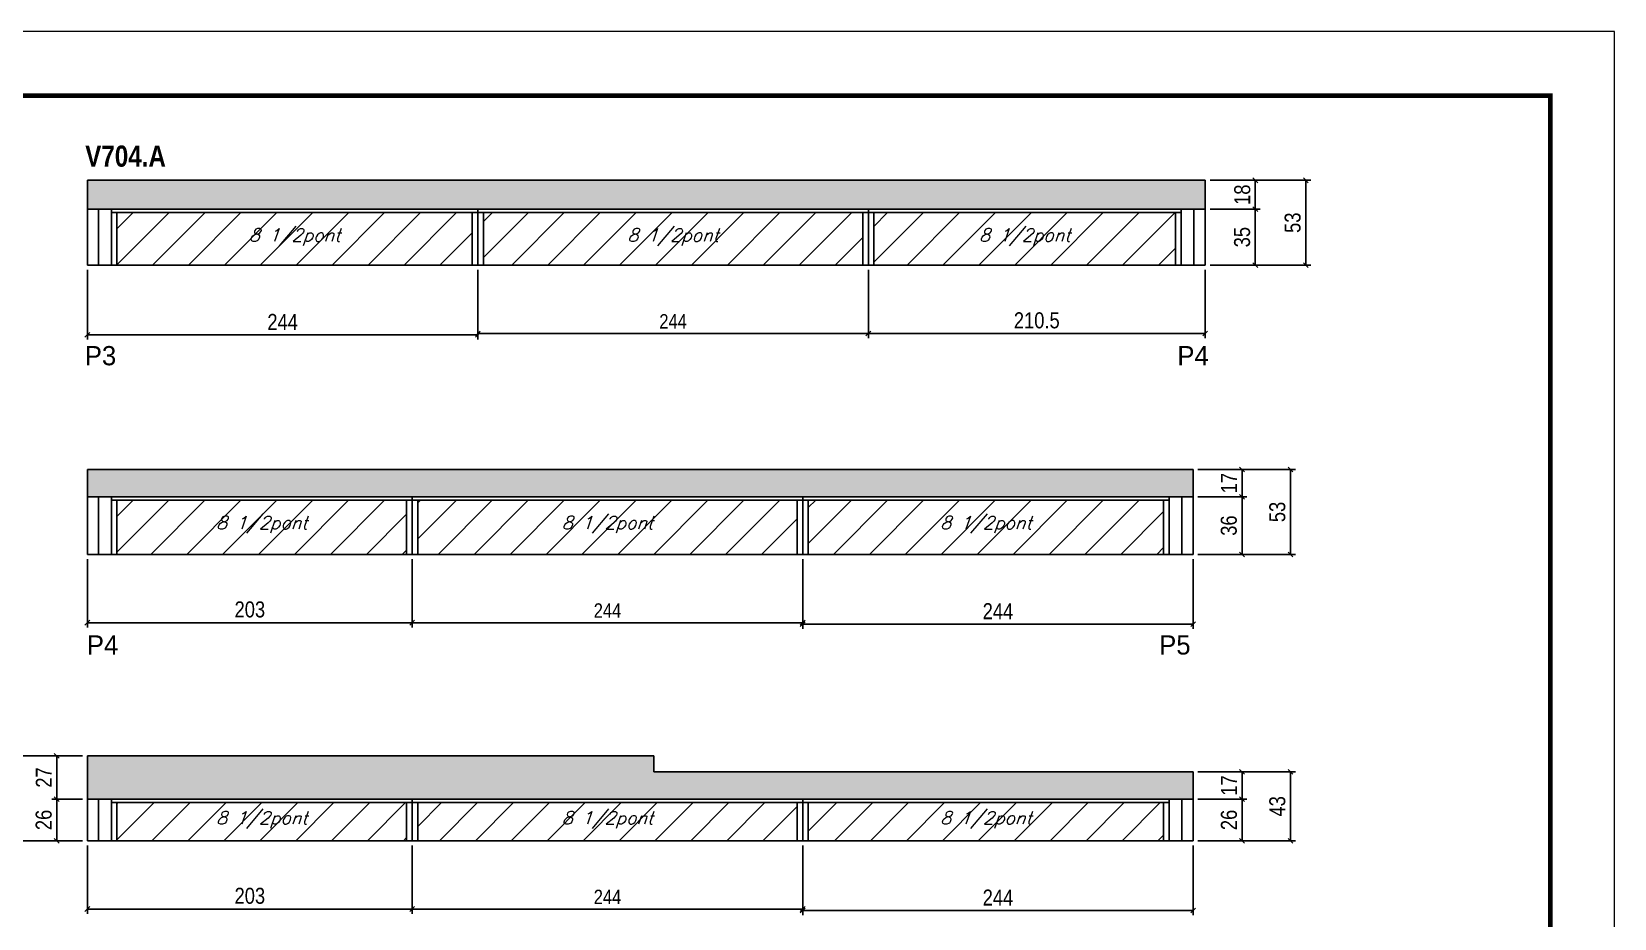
# Model space of a CAD drawing. Extents: x 13154 to 22413, y 1253 to 30260.
# Drawn here: x 18419 to 19408, y 28167 to 28721 of the extents above; entities that cross this region are included whole.
import ezdxf

# ---------------------------------------------------------------- set-up
doc = ezdxf.new("R2010")
doc.units = 0
doc.linetypes.add('DASHED', pattern=[0.75, 0.5, -0.25])
for name, color, linetype in [('5', 5, 'Continuous'), ('COTA', 241, 'Continuous'), ('NOMENCLATURA', 7, 'Continuous'), ('Painéis', 200, 'Continuous'), ('SARR_2.2x7', 40, 'Continuous'), ('SARR_3.5x7', 81, 'Continuous'), ('texto', 7, 'Continuous')]:
    doc.layers.add(name, color=color, linetype=linetype)
for name, color, linetype, lineweight in [('Folhas', 255, 'Continuous', 9), ('Hachura', 251, 'Continuous', 9), ('SARRAFO DE PRESSAO', 251, 'DASHED', 9)]:
    doc.layers.add(name, color=color, linetype=linetype, lineweight=lineweight)
doc.styles.add('COTA TECNICA', font='techl___.ttf', dxfattribs={"height": 10})
doc.styles.add('COTA TECNICA-50', font='techl___.ttf', dxfattribs={"height": 9})
doc.styles.add('Romans', font='romans.shx')
doc.styles.add('ROMAS860', font='ROMAS860.SHX')
doc.styles.add('TECNICA', font='techb___.ttf', dxfattribs={"height": 10})
doc.dimstyles.new('COTA PAINEL-50', dxfattribs={"dimtxt": 9, "dimasz": 3, "dimexe": 3, "dimexo": 3, "dimgap": 3, "dimtad": 1, "dimdec": 1, "dimzin": 12, "dimdsep": 46, "dimtxsty": 'COTA TECNICA-50', "dimblk1": 'OBLIQUE', "dimblk2": 'OBLIQUE', "dimsah": 1, "dimcen": 0.9, "dimclrd": 4, "dimclre": 4, "dimclrt": 240, "dimadec": 1, "dimazin": 3, "dimtfac": 1, "dimtdec": 1, "dimtmove": 0, "dimatfit": 3, "dimfxl": 1, "dimtolj": 1, "dimtzin": 12, "dimarcsym": 0})
doc.dimstyles.new('PAINEL', dxfattribs={"dimtxt": 10, "dimasz": 3, "dimexe": 3, "dimexo": 3, "dimgap": 3, "dimtad": 1, "dimdec": 1, "dimzin": 12, "dimdsep": 46, "dimtxsty": 'COTA TECNICA', "dimblk1": 'OBLIQUE', "dimblk2": 'OBLIQUE', "dimsah": 1, "dimcen": 0.9, "dimclrd": 4, "dimclre": 4, "dimclrt": 240, "dimadec": 1, "dimazin": 3, "dimtfac": 1, "dimtdec": 1, "dimtmove": 0, "dimatfit": 3, "dimfxl": 1, "dimtolj": 1, "dimtzin": 12, "dimarcsym": 0})

# ---------------------------------------------------------------- blocks, each defined once
blk = doc.blocks.new('9999999999')
at = {"layer": 'Folhas'}
blk.add_lwpolyline([(98138.98, 34190.21), (99623.98, 34190.21), (99623.98, 35240.21), (98138.98, 35240.21)], close=True, dxfattribs=at)
at = {"layer": 'Folhas', "color": 30, "const_width": 3}
blk.add_lwpolyline([(98213.98, 34230.21), (99583.98, 34230.21), (99583.98, 35200.21), (98213.98, 35200.21)], close=True, dxfattribs=at)
blk = doc.blocks.new('_Oblique')
at = {"color": 0, "linetype": 'ByBlock', "lineweight": -2}
blk.add_line((-0.5, -0.5), (0.5, 0.5), dxfattribs=at)
blk = doc.blocks.new('*D75')
at = {"layer": 'COTA', "color": 4, "linetype": 'ByBlock', "lineweight": -2, "transparency": 16777216}
for p, q in [((18697.71, 28571.75), (18697.71, 28529.11)), ((18941.71, 28571.75), (18941.71, 28529.11)), ((18697.71, 28532.11), (18941.71, 28532.11))]:
    blk.add_line(p, q, dxfattribs=at)
at = {"layer": 'Defpoints', "color": 0, "linetype": 'ByBlock', "transparency": 16777216}
for p in [(18697.71, 28574.75), (18941.71, 28574.75), (18941.71, 28532.11)]:
    blk.add_point(p, dxfattribs=at)
at = {"layer": 'COTA', "color": 4, "linetype": 'ByBlock', "lineweight": -2, "transparency": 16777216, "xscale": 3, "yscale": 3, "zscale": 3, "rotation": 180}
blk.add_blockref('_Oblique', (18697.71, 28532.11), dxfattribs=at)
at = {"layer": 'COTA', "color": 4, "linetype": 'ByBlock', "lineweight": -2, "transparency": 16777216, "xscale": 3, "yscale": 3, "zscale": 3}
blk.add_blockref('_Oblique', (18941.71, 28532.11), dxfattribs=at)
at = {"layer": 'COTA', "color": 240, "linetype": 'ByBlock', "transparency": 16777216, "insert": (18819.71, 28539.67), "char_height": 9, "attachment_point": 5, "style": 'COTA TECNICA-50'}
blk.add_mtext('\\A1;244', dxfattribs=at)
blk = doc.blocks.new('*D83')
at = {"layer": 'COTA', "color": 4, "linetype": 'ByBlock', "lineweight": -2, "transparency": 16777216}
for p, q in [((18453.71, 28571.75), (18453.71, 28528.21)), ((18697.71, 28571.75), (18697.71, 28528.21)), ((18697.71, 28531.21), (18453.71, 28531.21))]:
    blk.add_line(p, q, dxfattribs=at)
at = {"layer": 'Defpoints', "color": 0, "linetype": 'ByBlock', "transparency": 16777216}
for p in [(18453.71, 28574.75), (18697.71, 28574.75), (18453.71, 28531.21)]:
    blk.add_point(p, dxfattribs=at)
at = {"layer": 'COTA', "color": 4, "linetype": 'ByBlock', "lineweight": -2, "transparency": 16777216, "xscale": 3, "yscale": 3, "zscale": 3, "rotation": 180}
blk.add_blockref('_Oblique', (18453.71, 28531.21), dxfattribs=at)
at = {"layer": 'COTA', "color": 4, "linetype": 'ByBlock', "lineweight": -2, "transparency": 16777216, "xscale": 3, "yscale": 3, "zscale": 3}
blk.add_blockref('_Oblique', (18697.71, 28531.21), dxfattribs=at)
at = {"layer": 'COTA', "color": 240, "linetype": 'ByBlock', "transparency": 16777216, "insert": (18575.71, 28539.28), "char_height": 10, "attachment_point": 5, "style": 'COTA TECNICA'}
blk.add_mtext('\\A1;244', dxfattribs=at)
blk = doc.blocks.new('*D84')
at = {"layer": 'COTA', "color": 4, "linetype": 'ByBlock', "lineweight": -2, "transparency": 16777216}
for p, q in [((18941.71, 28571.75), (18941.71, 28529.11)), ((19152.21, 28571.75), (19152.21, 28529.11)), ((18941.71, 28532.11), (19152.21, 28532.11))]:
    blk.add_line(p, q, dxfattribs=at)
at = {"layer": 'Defpoints', "color": 0, "linetype": 'ByBlock', "transparency": 16777216}
for p in [(18941.71, 28574.75), (19152.21, 28574.75), (19152.21, 28532.11)]:
    blk.add_point(p, dxfattribs=at)
at = {"layer": 'COTA', "color": 4, "linetype": 'ByBlock', "lineweight": -2, "transparency": 16777216, "xscale": 3, "yscale": 3, "zscale": 3, "rotation": 180}
blk.add_blockref('_Oblique', (18941.71, 28532.11), dxfattribs=at)
at = {"layer": 'COTA', "color": 4, "linetype": 'ByBlock', "lineweight": -2, "transparency": 16777216, "xscale": 3, "yscale": 3, "zscale": 3}
blk.add_blockref('_Oblique', (19152.21, 28532.11), dxfattribs=at)
at = {"layer": 'COTA', "color": 240, "linetype": 'ByBlock', "transparency": 16777216, "insert": (19046.96, 28540.22), "char_height": 10, "attachment_point": 5, "style": 'COTA TECNICA'}
blk.add_mtext('\\A1;210.5', dxfattribs=at)
blk = doc.blocks.new('*D85')
at = {"layer": 'COTA', "color": 4, "linetype": 'ByBlock', "lineweight": -2, "transparency": 16777216}
for p, q in [((19155.21, 28627.75), (19218.12, 28627.75)), ((19215.12, 28574.75), (19215.12, 28627.75)), ((19155.21, 28574.75), (19218.12, 28574.75))]:
    blk.add_line(p, q, dxfattribs=at)
at = {"layer": 'Defpoints', "color": 0, "linetype": 'ByBlock', "transparency": 16777216}
for p in [(19152.21, 28627.75), (19215.12, 28627.75), (19152.21, 28574.75)]:
    blk.add_point(p, dxfattribs=at)
at = {"layer": 'COTA', "color": 4, "linetype": 'ByBlock', "lineweight": -2, "transparency": 16777216, "xscale": 3, "yscale": 3, "zscale": 3}
for p, rotation in [((19215.12, 28627.75), 90), ((19215.12, 28574.75), 270)]:
    blk.add_blockref('_Oblique', p, dxfattribs=dict(at, rotation=rotation))
at = {"layer": 'COTA', "color": 240, "linetype": 'ByBlock', "transparency": 16777216, "insert": (19206.9, 28601.25), "char_height": 10, "attachment_point": 5, "rotation": 90, "style": 'COTA TECNICA'}
blk.add_mtext('\\A1;53', dxfattribs=at)
blk = doc.blocks.new('*D76')
at = {"layer": 'COTA', "color": 4, "linetype": 'ByBlock', "lineweight": -2, "transparency": 16777216}
for p, q in [((18656.71, 28391.07), (18656.71, 28348.43)), ((18900.71, 28391.07), (18900.71, 28348.43)), ((18900.71, 28351.43), (18656.71, 28351.43))]:
    blk.add_line(p, q, dxfattribs=at)
at = {"layer": 'Defpoints', "color": 0, "linetype": 'ByBlock', "transparency": 16777216}
for p in [(18656.71, 28394.07), (18900.71, 28394.07), (18656.71, 28351.43)]:
    blk.add_point(p, dxfattribs=at)
at = {"layer": 'COTA', "color": 4, "linetype": 'ByBlock', "lineweight": -2, "transparency": 16777216, "xscale": 3, "yscale": 3, "zscale": 3, "rotation": 180}
blk.add_blockref('_Oblique', (18656.71, 28351.43), dxfattribs=at)
at = {"layer": 'COTA', "color": 4, "linetype": 'ByBlock', "lineweight": -2, "transparency": 16777216, "xscale": 3, "yscale": 3, "zscale": 3}
blk.add_blockref('_Oblique', (18900.71, 28351.43), dxfattribs=at)
at = {"layer": 'COTA', "color": 240, "linetype": 'ByBlock', "transparency": 16777216, "insert": (18778.71, 28359), "char_height": 9, "attachment_point": 5, "style": 'COTA TECNICA-50'}
blk.add_mtext('\\A1;244', dxfattribs=at)
blk = doc.blocks.new('*D86')
at = {"layer": 'COTA', "color": 4, "linetype": 'ByBlock', "lineweight": -2, "transparency": 16777216}
for p, q in [((18900.71, 28391.07), (18900.71, 28347.53)), ((19144.71, 28391.07), (19144.71, 28347.53)), ((18900.71, 28350.53), (19144.71, 28350.53))]:
    blk.add_line(p, q, dxfattribs=at)
at = {"layer": 'Defpoints', "color": 0, "linetype": 'ByBlock', "transparency": 16777216}
for p in [(18900.71, 28394.07), (19144.71, 28394.07), (19144.71, 28350.53)]:
    blk.add_point(p, dxfattribs=at)
at = {"layer": 'COTA', "color": 4, "linetype": 'ByBlock', "lineweight": -2, "transparency": 16777216, "xscale": 3, "yscale": 3, "zscale": 3, "rotation": 180}
blk.add_blockref('_Oblique', (18900.71, 28350.53), dxfattribs=at)
at = {"layer": 'COTA', "color": 4, "linetype": 'ByBlock', "lineweight": -2, "transparency": 16777216, "xscale": 3, "yscale": 3, "zscale": 3}
blk.add_blockref('_Oblique', (19144.71, 28350.53), dxfattribs=at)
at = {"layer": 'COTA', "color": 240, "linetype": 'ByBlock', "transparency": 16777216, "insert": (19022.71, 28358.6), "char_height": 10, "attachment_point": 5, "style": 'COTA TECNICA'}
blk.add_mtext('\\A1;244', dxfattribs=at)
blk = doc.blocks.new('*D87')
at = {"layer": 'COTA', "color": 4, "linetype": 'ByBlock', "lineweight": -2, "transparency": 16777216}
for p, q in [((18453.71, 28391.07), (18453.71, 28348.43)), ((18656.71, 28391.07), (18656.71, 28348.43)), ((18656.71, 28351.43), (18453.71, 28351.43))]:
    blk.add_line(p, q, dxfattribs=at)
at = {"layer": 'Defpoints', "color": 0, "linetype": 'ByBlock', "transparency": 16777216}
for p in [(18453.71, 28394.07), (18656.71, 28394.07), (18453.71, 28351.43)]:
    blk.add_point(p, dxfattribs=at)
at = {"layer": 'COTA', "color": 4, "linetype": 'ByBlock', "lineweight": -2, "transparency": 16777216, "xscale": 3, "yscale": 3, "zscale": 3, "rotation": 180}
blk.add_blockref('_Oblique', (18453.71, 28351.43), dxfattribs=at)
at = {"layer": 'COTA', "color": 4, "linetype": 'ByBlock', "lineweight": -2, "transparency": 16777216, "xscale": 3, "yscale": 3, "zscale": 3}
blk.add_blockref('_Oblique', (18656.71, 28351.43), dxfattribs=at)
at = {"layer": 'COTA', "color": 240, "linetype": 'ByBlock', "transparency": 16777216, "insert": (18555.21, 28359.65), "char_height": 10, "attachment_point": 5, "style": 'COTA TECNICA'}
blk.add_mtext('\\A1;203', dxfattribs=at)
blk = doc.blocks.new('*D77')
at = {"layer": 'COTA', "color": 4, "lineweight": -2, "transparency": 16777216}
for p, q in [((19147.71, 28430.07), (19178.21, 28430.07)), ((19175.21, 28430.07), (19175.21, 28394.07)), ((19147.71, 28394.07), (19178.21, 28394.07))]:
    blk.add_line(p, q, dxfattribs=at)
at = {"layer": 'Defpoints', "color": 0, "transparency": 16777216}
for p in [(19144.71, 28430.07), (19144.71, 28394.07), (19175.21, 28394.07)]:
    blk.add_point(p, dxfattribs=at)
at = {"layer": 'COTA', "color": 4, "lineweight": -2, "transparency": 16777216, "xscale": 3, "yscale": 3, "zscale": 3}
for p, rotation in [((19175.21, 28430.07), 90), ((19175.21, 28394.07), 270)]:
    blk.add_blockref('_Oblique', p, dxfattribs=dict(at, rotation=rotation))
at = {"layer": 'COTA', "color": 240, "transparency": 16777216, "insert": (19166.99, 28412.07), "char_height": 10, "attachment_point": 5, "rotation": 90, "style": 'COTA TECNICA'}
blk.add_mtext('\\A1;36', dxfattribs=at)
blk = doc.blocks.new('*D78')
at = {"layer": 'COTA', "color": 4, "lineweight": -2, "transparency": 16777216}
for p, q in [((19147.71, 28447.07), (19178.21, 28447.07)), ((19175.21, 28430.07), (19175.21, 28447.07)), ((19147.71, 28430.07), (19178.21, 28430.07))]:
    blk.add_line(p, q, dxfattribs=at)
at = {"layer": 'Defpoints', "color": 0, "transparency": 16777216}
for p in [(19144.71, 28447.07), (19175.21, 28447.07), (19144.71, 28430.07)]:
    blk.add_point(p, dxfattribs=at)
at = {"layer": 'COTA', "color": 4, "lineweight": -2, "transparency": 16777216, "xscale": 3, "yscale": 3, "zscale": 3}
for p, rotation in [((19175.21, 28447.07), 90), ((19175.21, 28430.07), 270)]:
    blk.add_blockref('_Oblique', p, dxfattribs=dict(at, rotation=rotation))
at = {"layer": 'COTA', "color": 240, "transparency": 16777216, "insert": (19167.13, 28438.57), "char_height": 10, "attachment_point": 5, "rotation": 90, "style": 'COTA TECNICA'}
blk.add_mtext('\\A1;17', dxfattribs=at)
blk = doc.blocks.new('*D79')
at = {"layer": 'COTA', "color": 4, "lineweight": -2, "transparency": 16777216}
for p, q in [((19147.71, 28447.07), (19208.55, 28447.07)), ((19205.55, 28394.07), (19205.55, 28447.07)), ((19147.71, 28394.07), (19208.55, 28394.07))]:
    blk.add_line(p, q, dxfattribs=at)
at = {"layer": 'Defpoints', "color": 0, "transparency": 16777216}
for p in [(19144.71, 28447.07), (19205.55, 28447.07), (19144.71, 28394.07)]:
    blk.add_point(p, dxfattribs=at)
at = {"layer": 'COTA', "color": 4, "lineweight": -2, "transparency": 16777216, "xscale": 3, "yscale": 3, "zscale": 3}
for p, rotation in [((19205.55, 28447.07), 90), ((19205.55, 28394.07), 270)]:
    blk.add_blockref('_Oblique', p, dxfattribs=dict(at, rotation=rotation))
at = {"layer": 'COTA', "color": 240, "transparency": 16777216, "insert": (19197.33, 28420.57), "char_height": 10, "attachment_point": 5, "rotation": 90, "style": 'COTA TECNICA'}
blk.add_mtext('\\A1;53', dxfattribs=at)
blk = doc.blocks.new('*D88')
at = {"layer": 'COTA', "color": 4, "lineweight": -2, "transparency": 16777216}
for p, q in [((19155.21, 28609.75), (19186.52, 28609.75)), ((19183.52, 28609.75), (19183.52, 28574.75)), ((19155.21, 28574.75), (19186.52, 28574.75))]:
    blk.add_line(p, q, dxfattribs=at)
at = {"layer": 'Defpoints', "color": 0, "transparency": 16777216}
for p in [(19152.21, 28609.75), (19152.21, 28574.75), (19183.52, 28574.75)]:
    blk.add_point(p, dxfattribs=at)
at = {"layer": 'COTA', "color": 4, "lineweight": -2, "transparency": 16777216, "xscale": 3, "yscale": 3, "zscale": 3}
for p, rotation in [((19183.52, 28609.75), 90), ((19183.52, 28574.75), 270)]:
    blk.add_blockref('_Oblique', p, dxfattribs=dict(at, rotation=rotation))
at = {"layer": 'COTA', "color": 240, "transparency": 16777216, "insert": (19175.3, 28592.25), "char_height": 10, "attachment_point": 5, "rotation": 90, "style": 'COTA TECNICA'}
blk.add_mtext('\\A1;35', dxfattribs=at)
blk = doc.blocks.new('*D89')
at = {"layer": 'COTA', "color": 4, "lineweight": -2, "transparency": 16777216}
for p, q in [((19155.21, 28627.75), (19186.52, 28627.75)), ((19183.52, 28627.75), (19183.52, 28609.75)), ((19155.21, 28609.75), (19186.52, 28609.75))]:
    blk.add_line(p, q, dxfattribs=at)
at = {"layer": 'Defpoints', "color": 0, "transparency": 16777216}
for p in [(19152.21, 28627.75), (19152.21, 28609.75), (19183.52, 28609.75)]:
    blk.add_point(p, dxfattribs=at)
at = {"layer": 'COTA', "color": 4, "lineweight": -2, "transparency": 16777216, "xscale": 3, "yscale": 3, "zscale": 3}
for p, rotation in [((19183.52, 28627.75), 90), ((19183.52, 28609.75), 270)]:
    blk.add_blockref('_Oblique', p, dxfattribs=dict(at, rotation=rotation))
at = {"layer": 'COTA', "color": 240, "transparency": 16777216, "insert": (19175.42, 28618.75), "char_height": 10, "attachment_point": 5, "rotation": 90, "style": 'COTA TECNICA'}
blk.add_mtext('\\A1;18', dxfattribs=at)
blk = doc.blocks.new('*D90')
at = {"layer": 'COTA', "color": 4, "linetype": 'ByBlock', "lineweight": -2, "transparency": 16777216}
for p, q in [((18656.71, 28212.2), (18656.71, 28169.56)), ((18900.71, 28212.2), (18900.71, 28169.56)), ((18900.71, 28172.56), (18656.71, 28172.56))]:
    blk.add_line(p, q, dxfattribs=at)
at = {"layer": 'Defpoints', "color": 0, "linetype": 'ByBlock', "transparency": 16777216}
for p in [(18656.71, 28215.2), (18900.71, 28215.2), (18656.71, 28172.56)]:
    blk.add_point(p, dxfattribs=at)
at = {"layer": 'COTA', "color": 4, "linetype": 'ByBlock', "lineweight": -2, "transparency": 16777216, "xscale": 3, "yscale": 3, "zscale": 3, "rotation": 180}
blk.add_blockref('_Oblique', (18656.71, 28172.56), dxfattribs=at)
at = {"layer": 'COTA', "color": 4, "linetype": 'ByBlock', "lineweight": -2, "transparency": 16777216, "xscale": 3, "yscale": 3, "zscale": 3}
blk.add_blockref('_Oblique', (18900.71, 28172.56), dxfattribs=at)
at = {"layer": 'COTA', "color": 240, "linetype": 'ByBlock', "transparency": 16777216, "insert": (18778.71, 28180.12), "char_height": 9, "attachment_point": 5, "style": 'COTA TECNICA-50'}
blk.add_mtext('\\A1;244', dxfattribs=at)
blk = doc.blocks.new('*D91')
at = {"layer": 'COTA', "color": 4, "linetype": 'ByBlock', "lineweight": -2, "transparency": 16777216}
for p, q in [((18900.71, 28212.2), (18900.71, 28168.66)), ((19144.71, 28212.2), (19144.71, 28168.66)), ((18900.71, 28171.66), (19144.71, 28171.66))]:
    blk.add_line(p, q, dxfattribs=at)
at = {"layer": 'Defpoints', "color": 0, "linetype": 'ByBlock', "transparency": 16777216}
for p in [(18900.71, 28215.2), (19144.71, 28215.2), (19144.71, 28171.66)]:
    blk.add_point(p, dxfattribs=at)
at = {"layer": 'COTA', "color": 4, "linetype": 'ByBlock', "lineweight": -2, "transparency": 16777216, "xscale": 3, "yscale": 3, "zscale": 3, "rotation": 180}
blk.add_blockref('_Oblique', (18900.71, 28171.66), dxfattribs=at)
at = {"layer": 'COTA', "color": 4, "linetype": 'ByBlock', "lineweight": -2, "transparency": 16777216, "xscale": 3, "yscale": 3, "zscale": 3}
blk.add_blockref('_Oblique', (19144.71, 28171.66), dxfattribs=at)
at = {"layer": 'COTA', "color": 240, "linetype": 'ByBlock', "transparency": 16777216, "insert": (19022.71, 28179.73), "char_height": 10, "attachment_point": 5, "style": 'COTA TECNICA'}
blk.add_mtext('\\A1;244', dxfattribs=at)
blk = doc.blocks.new('*D92')
at = {"layer": 'COTA', "color": 4, "linetype": 'ByBlock', "lineweight": -2, "transparency": 16777216}
for p, q in [((18453.71, 28212.2), (18453.71, 28169.56)), ((18656.71, 28212.2), (18656.71, 28169.56)), ((18656.71, 28172.56), (18453.71, 28172.56))]:
    blk.add_line(p, q, dxfattribs=at)
at = {"layer": 'Defpoints', "color": 0, "linetype": 'ByBlock', "transparency": 16777216}
for p in [(18453.71, 28215.2), (18656.71, 28215.2), (18453.71, 28172.56)]:
    blk.add_point(p, dxfattribs=at)
at = {"layer": 'COTA', "color": 4, "linetype": 'ByBlock', "lineweight": -2, "transparency": 16777216, "xscale": 3, "yscale": 3, "zscale": 3, "rotation": 180}
blk.add_blockref('_Oblique', (18453.71, 28172.56), dxfattribs=at)
at = {"layer": 'COTA', "color": 4, "linetype": 'ByBlock', "lineweight": -2, "transparency": 16777216, "xscale": 3, "yscale": 3, "zscale": 3}
blk.add_blockref('_Oblique', (18656.71, 28172.56), dxfattribs=at)
at = {"layer": 'COTA', "color": 240, "linetype": 'ByBlock', "transparency": 16777216, "insert": (18555.21, 28180.78), "char_height": 10, "attachment_point": 5, "style": 'COTA TECNICA'}
blk.add_mtext('\\A1;203', dxfattribs=at)
blk = doc.blocks.new('*D93')
at = {"layer": 'COTA', "color": 4, "lineweight": -2, "transparency": 16777216}
for p, q in [((19147.71, 28241.2), (19178.21, 28241.2)), ((19175.21, 28241.2), (19175.21, 28215.2)), ((19147.71, 28215.2), (19178.21, 28215.2))]:
    blk.add_line(p, q, dxfattribs=at)
at = {"layer": 'Defpoints', "color": 0, "transparency": 16777216}
for p in [(19144.71, 28241.2), (19144.71, 28215.2), (19175.21, 28215.2)]:
    blk.add_point(p, dxfattribs=at)
at = {"layer": 'COTA', "color": 4, "lineweight": -2, "transparency": 16777216, "xscale": 3, "yscale": 3, "zscale": 3}
for p, rotation in [((19175.21, 28241.2), 90), ((19175.21, 28215.2), 270)]:
    blk.add_blockref('_Oblique', p, dxfattribs=dict(at, rotation=rotation))
at = {"layer": 'COTA', "color": 240, "transparency": 16777216, "insert": (19167.1, 28228.2), "char_height": 10, "attachment_point": 5, "rotation": 90, "style": 'COTA TECNICA'}
blk.add_mtext('\\A1;26', dxfattribs=at)
blk = doc.blocks.new('*D94')
at = {"layer": 'COTA', "color": 4, "lineweight": -2, "transparency": 16777216}
for p, q in [((19147.71, 28258.2), (19178.21, 28258.2)), ((19175.21, 28241.2), (19175.21, 28258.2)), ((19147.71, 28241.2), (19178.21, 28241.2))]:
    blk.add_line(p, q, dxfattribs=at)
at = {"layer": 'Defpoints', "color": 0, "transparency": 16777216}
for p in [(19144.71, 28258.2), (19175.21, 28258.2), (19144.71, 28241.2)]:
    blk.add_point(p, dxfattribs=at)
at = {"layer": 'COTA', "color": 4, "lineweight": -2, "transparency": 16777216, "xscale": 3, "yscale": 3, "zscale": 3}
for p, rotation in [((19175.21, 28258.2), 90), ((19175.21, 28241.2), 270)]:
    blk.add_blockref('_Oblique', p, dxfattribs=dict(at, rotation=rotation))
at = {"layer": 'COTA', "color": 240, "transparency": 16777216, "insert": (19167.13, 28249.7), "char_height": 10, "attachment_point": 5, "rotation": 90, "style": 'COTA TECNICA'}
blk.add_mtext('\\A1;17', dxfattribs=at)
blk = doc.blocks.new('*D95')
at = {"layer": 'COTA', "color": 4, "lineweight": -2, "transparency": 16777216}
for p, q in [((19147.71, 28258.2), (19208.55, 28258.2)), ((19205.55, 28215.2), (19205.55, 28258.2)), ((19147.71, 28215.2), (19208.55, 28215.2))]:
    blk.add_line(p, q, dxfattribs=at)
at = {"layer": 'Defpoints', "color": 0, "transparency": 16777216}
for p in [(19144.71, 28258.2), (19205.55, 28258.2), (19144.71, 28215.2)]:
    blk.add_point(p, dxfattribs=at)
at = {"layer": 'COTA', "color": 4, "lineweight": -2, "transparency": 16777216, "xscale": 3, "yscale": 3, "zscale": 3}
for p, rotation in [((19205.55, 28258.2), 90), ((19205.55, 28215.2), 270)]:
    blk.add_blockref('_Oblique', p, dxfattribs=dict(at, rotation=rotation))
at = {"layer": 'COTA', "color": 240, "transparency": 16777216, "insert": (19197.33, 28236.7), "char_height": 10, "attachment_point": 5, "rotation": 90, "style": 'COTA TECNICA'}
blk.add_mtext('\\A1;43', dxfattribs=at)
blk = doc.blocks.new('*D840')
at = {"layer": 'COTA', "color": 4, "lineweight": -2, "transparency": 16777216}
for p, q in [((18450.71, 28241.2), (18431.54, 28241.2)), ((18434.54, 28241.2), (18434.54, 28215.2)), ((18450.71, 28215.2), (18431.54, 28215.2))]:
    blk.add_line(p, q, dxfattribs=at)
at = {"layer": 'Defpoints', "color": 0, "transparency": 16777216}
for p in [(18453.71, 28241.2), (18434.54, 28215.2), (18453.71, 28215.2)]:
    blk.add_point(p, dxfattribs=at)
at = {"layer": 'COTA', "color": 4, "lineweight": -2, "transparency": 16777216, "xscale": 3, "yscale": 3, "zscale": 3}
for p, rotation in [((18434.54, 28241.2), 90), ((18434.54, 28215.2), 270)]:
    blk.add_blockref('_Oblique', p, dxfattribs=dict(at, rotation=rotation))
at = {"layer": 'COTA', "color": 240, "transparency": 16777216, "insert": (18426.44, 28228.2), "char_height": 10, "attachment_point": 5, "rotation": 90, "style": 'COTA TECNICA'}
blk.add_mtext('\\A1;26', dxfattribs=at)
blk = doc.blocks.new('*D841')
at = {"layer": 'COTA', "color": 4, "lineweight": -2, "transparency": 16777216}
for p, q in [((18450.71, 28268.2), (18431.54, 28268.2)), ((18434.54, 28241.2), (18434.54, 28268.2)), ((18450.71, 28241.2), (18431.54, 28241.2))]:
    blk.add_line(p, q, dxfattribs=at)
at = {"layer": 'Defpoints', "color": 0, "transparency": 16777216}
for p in [(18434.54, 28268.2), (18453.71, 28268.2), (18453.71, 28241.2)]:
    blk.add_point(p, dxfattribs=at)
at = {"layer": 'COTA', "color": 4, "lineweight": -2, "transparency": 16777216, "xscale": 3, "yscale": 3, "zscale": 3}
for p, rotation in [((18434.54, 28268.2), 90), ((18434.54, 28241.2), 270)]:
    blk.add_blockref('_Oblique', p, dxfattribs=dict(at, rotation=rotation))
at = {"layer": 'COTA', "color": 240, "transparency": 16777216, "insert": (18426.47, 28254.7), "char_height": 10, "attachment_point": 5, "rotation": 90, "style": 'COTA TECNICA'}
blk.add_mtext('\\A1;27', dxfattribs=at)
blk = doc.blocks.new('*D842')
at = {"layer": 'COTA', "color": 4, "lineweight": -2, "transparency": 16777216}
for p, q in [((18450.71, 28268.2), (18404.49, 28268.2)), ((18407.49, 28215.2), (18407.49, 28268.2)), ((18450.71, 28215.2), (18404.49, 28215.2))]:
    blk.add_line(p, q, dxfattribs=at)
at = {"layer": 'Defpoints', "color": 0, "transparency": 16777216}
for p in [(18407.49, 28268.2), (18453.71, 28268.2), (18453.71, 28215.2)]:
    blk.add_point(p, dxfattribs=at)
at = {"layer": 'COTA', "color": 4, "lineweight": -2, "transparency": 16777216, "xscale": 3, "yscale": 3, "zscale": 3}
for p, rotation in [((18407.49, 28268.2), 90), ((18407.49, 28215.2), 270)]:
    blk.add_blockref('_Oblique', p, dxfattribs=dict(at, rotation=rotation))
at = {"layer": 'COTA', "color": 240, "transparency": 16777216, "insert": (18399.27, 28241.7), "char_height": 10, "attachment_point": 5, "rotation": 90, "style": 'COTA TECNICA'}
blk.add_mtext('\\A1;53', dxfattribs=at)

msp = doc.modelspace()

# ---------------------------------------------------------------- hatches: boundary and pattern name
at = {"layer": 'COTA'}
h = msp.add_hatch(dxfattribs=at)
h.set_pattern_fill('AR-CONC', color=256, scale=0.03)
h.set_pattern_definition([(50, (0, 23.517), (5.46554007, -0.47817257), [0.5715, -6.2865]), (355, (0, 23.517), (-1.0573026, 5.7317054), [0.4572, -5.0292175]), (100.451445, (0.4555, 23.477), (4.4082374, 5.25353256), [0.4857003, -5.3427073]), (46.1842, (0, 25.041), (8.1323712, -1.2612698), [0.85725, -9.42975]), (96.635558, (0.678, 24.936), (7.122124, 7.4227837), [0.7285507, -8.0140682]), (351.18415, (0, 25.041), (7.122124, 7.4227837), [0.685799, -7.543792]), (21, (0.762, 24.66), (4.54843174, -3.06795595), [0.5715, -6.2865]), (326, (0.762, 24.66), (1.85406085, 5.525639), [0.4572, -5.0292]), (71.451445, (1.141, 24.4043), (6.4024926, 2.4576831), [0.4857003, -5.3426981]), (37.5, (0, 23.517), (0.0926581, 2.53665117), [0, -4.96824, 0, -5.1054, 0, -5.04825]), (7.5, (0, 23.517), (2.00458988, 3.00541724), [0, -2.91084, 0, -4.85394, 0, -1.92405]), (327.5, (-1.6993, 23.517), (4.06771786, -0.17186232), [0, -1.905, 0, -5.9436, 0, -7.8867]), (317.5, (-2.4613, 23.517), (4.44387544, 0.76279473), [0, -2.4765, 0, -3.94716, 0, -5.6007])])
h.paths.add_polyline_path([(19152.21, 28609.75), (19152.21, 28627.75), (18453.71, 28627.75), (18453.71, 28609.75)])
h = msp.add_hatch(dxfattribs=at)
h.set_pattern_fill('AR-CONC', color=256, scale=0.03)
h.set_pattern_definition([(50, (0, 1.251), (5.46554007, -0.47817257), [0.5715, -6.2865]), (355, (0, 1.251), (-1.0573026, 5.7317054), [0.4572, -5.0292175]), (100.451445, (0.4555, 1.2113), (4.4082374, 5.25353256), [0.4857003, -5.3427073]), (46.1842, (0, 2.775), (8.1323712, -1.2612698), [0.85725, -9.42975]), (96.635558, (0.678, 2.67), (7.122124, 7.4227837), [0.7285507, -8.0140682]), (351.18415, (0, 2.775), (7.122124, 7.4227837), [0.685799, -7.543792]), (21, (0.762, 2.394), (4.54843174, -3.06795595), [0.5715, -6.2865]), (326, (0.762, 2.394), (1.85406085, 5.525639), [0.4572, -5.0292]), (71.451445, (1.141, 2.1385), (6.4024926, 2.4576831), [0.4857003, -5.3426981]), (37.5, (0, 1.2512), (0.0926581, 2.53665117), [0, -4.96824, 0, -5.1054, 0, -5.04825]), (7.5, (0, 1.2512), (2.00458988, 3.00541724), [0, -2.91084, 0, -4.85394, 0, -1.92405]), (327.5, (-1.6993, 1.2512), (4.06771786, -0.17186232), [0, -1.905, 0, -5.9436, 0, -7.8867]), (317.5, (-2.4613, 1.251), (4.44387544, 0.76279473), [0, -2.4765, 0, -3.94716, 0, -5.6007])])
h.paths.add_polyline_path([(18453.71, 28447.07), (18453.71, 28430.07), (19144.71, 28430.07), (19144.71, 28447.07)])
h = msp.add_hatch(dxfattribs=at)
h.set_pattern_fill('AR-CONC', color=256, scale=0.03)
h.paths.add_polyline_path([(19144.71, 28241.2), (19144.71, 28258.2), (18807.71, 28258.2), (18807.71, 28268.2), (18453.71, 28268.2), (18453.71, 28241.2)])
at = {"layer": 'Hachura', "linetype": 'ByBlock'}
h = msp.add_hatch(dxfattribs=at)
h.set_pattern_fill('ANSI31', color=256, scale=5)
h.paths.add_polyline_path([(18472.21, 28607.55), (18472.21, 28574.75), (18694.21, 28574.75), (18694.21, 28607.55)])
h.paths.add_polyline_path([(18701.21, 28607.55), (18701.21, 28574.75), (18938.21, 28574.75), (18938.21, 28607.55)])
h.paths.add_polyline_path([(18945.21, 28607.55), (18945.21, 28574.75), (19133.71, 28574.75), (19133.71, 28607.55)])
h = msp.add_hatch(dxfattribs=at)
h.set_pattern_fill('ANSI31', color=256, scale=5)
h.paths.add_polyline_path([(18653.21, 28427.87), (18472.21, 28427.87), (18472.21, 28394.07), (18653.21, 28394.07)])
h.paths.add_polyline_path([(18660.21, 28427.87), (18660.21, 28394.07), (18897.21, 28394.07), (18897.21, 28427.87)])
h.paths.add_polyline_path([(19126.21, 28394.07), (19126.21, 28427.87), (18904.21, 28427.87), (18904.21, 28394.07)])
h = msp.add_hatch(dxfattribs=at)
h.set_pattern_fill('ANSI31', color=256, scale=5)
h.paths.add_polyline_path([(18472.21, 28239), (18472.21, 28215.2), (18653.21, 28215.2), (18653.21, 28239)])
h.paths.add_polyline_path([(18897.21, 28215.2), (18897.21, 28239), (18660.21, 28239), (18660.21, 28215.2)])
h.paths.add_polyline_path([(18904.21, 28239), (18904.21, 28215.2), (19126.21, 28215.2), (19126.21, 28239)])

# ---------------------------------------------------------------- linework, layer by layer
at = {"layer": 'COTA', "linetype": 'ByBlock'}
for p, q in [((19152.21, 28627.75), (18453.71, 28627.75)), ((18453.71, 28627.75), (18453.71, 28609.75)), ((19152.21, 28609.75), (19152.21, 28627.75)), ((18453.71, 28447.07), (19144.71, 28447.07)), ((19144.71, 28447.07), (19144.71, 28430.07)), ((18453.71, 28268.2), (18807.71, 28268.2)), ((19144.71, 28258.2), (19144.71, 28241.2))]:
    msp.add_line(p, q, dxfattribs=at)
at = {"layer": 'COTA'}
for p, q in [((18453.71, 28430.07), (18453.71, 28447.07)), ((18468.71, 28430.07), (18468.71, 28394.07)), ((18453.71, 28241.2), (18453.71, 28268.2)), ((18807.71, 28268.2), (18807.71, 28258.2)), ((18807.71, 28258.2), (19144.71, 28258.2)), ((18468.71, 28241.2), (18468.71, 28215.2))]:
    msp.add_line(p, q, dxfattribs=at)
at = {"layer": 'Painéis', "linetype": 'Continuous'}
for p, q in [((18453.71, 28574.75), (18453.71, 28609.75)), ((18453.71, 28609.75), (19152.21, 28609.75)), ((18697.71, 28574.75), (18697.71, 28609.75)), ((18941.71, 28574.75), (18941.71, 28609.75)), ((19152.21, 28574.75), (19152.21, 28609.75)), ((19152.21, 28574.75), (18453.71, 28574.75)), ((19144.71, 28430.07), (18453.71, 28430.07)), ((18453.71, 28394.07), (18453.71, 28430.07)), ((18656.71, 28394.07), (18656.71, 28430.07)), ((18900.71, 28394.07), (18900.71, 28430.07)), ((19144.71, 28394.07), (19144.71, 28430.07)), ((18453.71, 28394.07), (19144.71, 28394.07)), ((19144.71, 28241.2), (18453.71, 28241.2)), ((18453.71, 28215.2), (18453.71, 28241.2)), ((18656.71, 28215.2), (18656.71, 28241.2)), ((18900.71, 28215.2), (18900.71, 28241.2)), ((19144.71, 28215.2), (19144.71, 28241.2)), ((18453.71, 28215.2), (19144.71, 28215.2))]:
    msp.add_line(p, q, dxfattribs=at)
at = {"layer": 'SARR_2.2x7', "linetype": 'Continuous'}
for p, q in [((18460.71, 28609.75), (18460.71, 28574.75)), ((18468.71, 28607.55), (18697.71, 28607.55)), ((18697.71, 28607.55), (18941.71, 28607.55)), ((18941.71, 28607.55), (19137.21, 28607.55)), ((19145.21, 28609.75), (19145.21, 28574.75)), ((18460.71, 28394.07), (18460.71, 28430.07)), ((18656.71, 28427.87), (18468.71, 28427.87)), ((18900.71, 28427.87), (18656.71, 28427.87)), ((19129.71, 28427.87), (18900.71, 28427.87)), ((19137.71, 28430.07), (19137.71, 28394.07)), ((18460.71, 28215.2), (18460.71, 28241.2)), ((18656.71, 28239), (18468.71, 28239)), ((18900.71, 28239), (18656.71, 28239)), ((19129.71, 28239), (18900.71, 28239)), ((19137.71, 28241.2), (19137.71, 28215.2))]:
    msp.add_line(p, q, dxfattribs=at)
at = {"layer": 'SARR_3.5x7'}
for p, q in [((18468.71, 28609.75), (18468.71, 28574.75)), ((18472.21, 28607.55), (18472.21, 28574.75)), ((18694.21, 28607.55), (18694.21, 28574.75)), ((18701.21, 28607.55), (18701.21, 28574.75)), ((18938.21, 28607.55), (18938.21, 28574.75)), ((18945.21, 28607.55), (18945.21, 28574.75)), ((19133.71, 28607.55), (19133.71, 28574.75)), ((19137.21, 28609.75), (19137.21, 28574.75)), ((18472.21, 28427.87), (18472.21, 28394.07)), ((18653.21, 28427.87), (18653.21, 28394.07)), ((18660.21, 28427.87), (18660.21, 28394.07)), ((18897.21, 28427.87), (18897.21, 28394.07)), ((18904.21, 28427.87), (18904.21, 28394.07)), ((19126.21, 28427.87), (19126.21, 28394.07)), ((19129.71, 28430.07), (19129.71, 28394.07)), ((18472.21, 28239), (18472.21, 28215.2)), ((18653.21, 28239), (18653.21, 28215.2)), ((18660.21, 28239), (18660.21, 28215.2)), ((18897.21, 28239), (18897.21, 28215.2)), ((18904.21, 28239), (18904.21, 28215.2)), ((19126.21, 28239), (19126.21, 28215.2)), ((19129.71, 28241.2), (19129.71, 28215.2))]:
    msp.add_line(p, q, dxfattribs=at)

# ---------------------------------------------------------------- block references
at = {"layer": 'SARRAFO DE PRESSAO', "color": 6, "linetype": 'ByBlock'}
msp.add_blockref('9999999999', (-80216.1, -6519.61), dxfattribs=at)

# ---------------------------------------------------------------- texts
at = {"layer": '5', "linetype": 'Continuous', "style": 'ROMAS860'}
for s, p in [('P3', (18452.09, 28512.21)), ('P4', (19134.8, 28512.21)), ('P4', (18453.37, 28331.53)), ('P5', (19123.45, 28331.53))]:
    msp.add_text(s, height=12, rotation=359.99996, dxfattribs=at).set_placement(p)
at = {"layer": 'NOMENCLATURA', "style": 'TECNICA'}
msp.add_text('V704.A', height=13.2, dxfattribs=at).set_placement((18452.34, 28636.27))
at = {"layer": 'texto', "color": 2, "char_height": 8, "attachment_point": 5, "style": 'Romans'}
for insert in [(18583.21, 28592.25), (18819.71, 28592.25), (19039.46, 28592.25), (18562.71, 28412.57), (18778.71, 28412.57), (19015.21, 28412.57), (18562.71, 28228.2), (18778.71, 28228.2), (19015.21, 28228.2)]:
    msp.add_mtext('{\\Q19;\\C256;8 1/2pont}', dxfattribs=dict(at, insert=insert))

# ---------------------------------------------------------------- dimensions: what is measured, and where the dimension line sits
at = {"layer": 'COTA', "linetype": 'ByBlock'}
for base, p1, p2, angle, picture, middle in [((19215.12, 28627.75), (19152.21, 28574.75), (19152.21, 28627.75), 90, '*D85', (19206.9, 28601.25)), ((18453.71, 28531.21), (18697.71, 28574.75), (18453.71, 28574.75), 180, '*D83', (18575.71, 28539.28)), ((18453.71, 28351.43), (18656.71, 28394.07), (18453.71, 28394.07), 180, '*D87', (18555.21, 28359.65)), ((18453.71, 28172.56), (18656.71, 28215.2), (18453.71, 28215.2), 180, '*D92', (18555.21, 28180.78))]:
    dim = msp.add_linear_dim(base=base, p1=p1, p2=p2, angle=angle, dimstyle='PAINEL', dxfattribs=at)
    dim.commit()
    dim.dimension.update_dxf_attribs({"geometry": picture, "text_midpoint": middle})
at = {"layer": 'COTA'}
for base, p1, p2, picture, middle in [((19183.52, 28609.75), (19152.21, 28627.75), (19152.21, 28609.75), '*D89', (19175.42, 28618.75)), ((19183.52, 28574.75), (19152.21, 28609.75), (19152.21, 28574.75), '*D88', (19175.3, 28592.25)), ((19175.21, 28447.07), (19144.71, 28430.07), (19144.71, 28447.07), '*D78', (19167.13, 28438.57)), ((19205.55, 28447.07), (19144.71, 28394.07), (19144.71, 28447.07), '*D79', (19197.33, 28420.57)), ((19175.21, 28394.07), (19144.71, 28430.07), (19144.71, 28394.07), '*D77', (19166.99, 28412.07)), ((18407.49, 28268.2), (18453.71, 28215.2), (18453.71, 28268.2), '*D842', (18399.27, 28241.7)), ((18434.54, 28268.2), (18453.71, 28241.2), (18453.71, 28268.2), '*D841', (18426.47, 28254.7)), ((19175.21, 28258.2), (19144.71, 28241.2), (19144.71, 28258.2), '*D94', (19167.13, 28249.7)), ((19205.55, 28258.2), (19144.71, 28215.2), (19144.71, 28258.2), '*D95', (19197.33, 28236.7)), ((18434.54, 28215.2), (18453.71, 28241.2), (18453.71, 28215.2), '*D840', (18426.44, 28228.2)), ((19175.21, 28215.2), (19144.71, 28241.2), (19144.71, 28215.2), '*D93', (19167.1, 28228.2))]:
    dim = msp.add_linear_dim(base=base, p1=p1, p2=p2, angle=90, dimstyle='PAINEL', dxfattribs=at)
    dim.commit()
    dim.dimension.update_dxf_attribs({"geometry": picture, "text_midpoint": middle})
at = {"layer": 'COTA', "linetype": 'ByBlock'}
dim = msp.add_linear_dim(base=(18941.71, 28532.11), p1=(18697.71, 28574.75), p2=(18941.71, 28574.75), angle=180, dimstyle='COTA PAINEL-50', override={"dimarcsym": 1}, dxfattribs=at)
dim.commit()
dim.dimension.update_dxf_attribs({"geometry": '*D75', "text_midpoint": (18819.71, 28539.67)})
for base, p1, p2, picture, middle in [((19152.21, 28532.11), (18941.71, 28574.75), (19152.21, 28574.75), '*D84', (19046.96, 28540.22)), ((19144.71, 28350.53), (18900.71, 28394.07), (19144.71, 28394.07), '*D86', (19022.71, 28358.6)), ((19144.71, 28171.66), (18900.71, 28215.2), (19144.71, 28215.2), '*D91', (19022.71, 28179.73))]:
    dim = msp.add_linear_dim(base=base, p1=p1, p2=p2, dimstyle='PAINEL', dxfattribs=at)
    dim.commit()
    dim.dimension.update_dxf_attribs({"geometry": picture, "text_midpoint": middle})
for base, p1, p2, picture, middle in [((18656.71, 28351.43), (18900.71, 28394.07), (18656.71, 28394.07), '*D76', (18778.71, 28359)), ((18656.71, 28172.56), (18900.71, 28215.2), (18656.71, 28215.2), '*D90', (18778.71, 28180.12))]:
    dim = msp.add_linear_dim(base=base, p1=p1, p2=p2, dimstyle='COTA PAINEL-50', override={"dimarcsym": 1}, dxfattribs=at)
    dim.commit()
    dim.dimension.update_dxf_attribs({"geometry": picture, "text_midpoint": middle})

doc.saveas('drawing.dxf')
